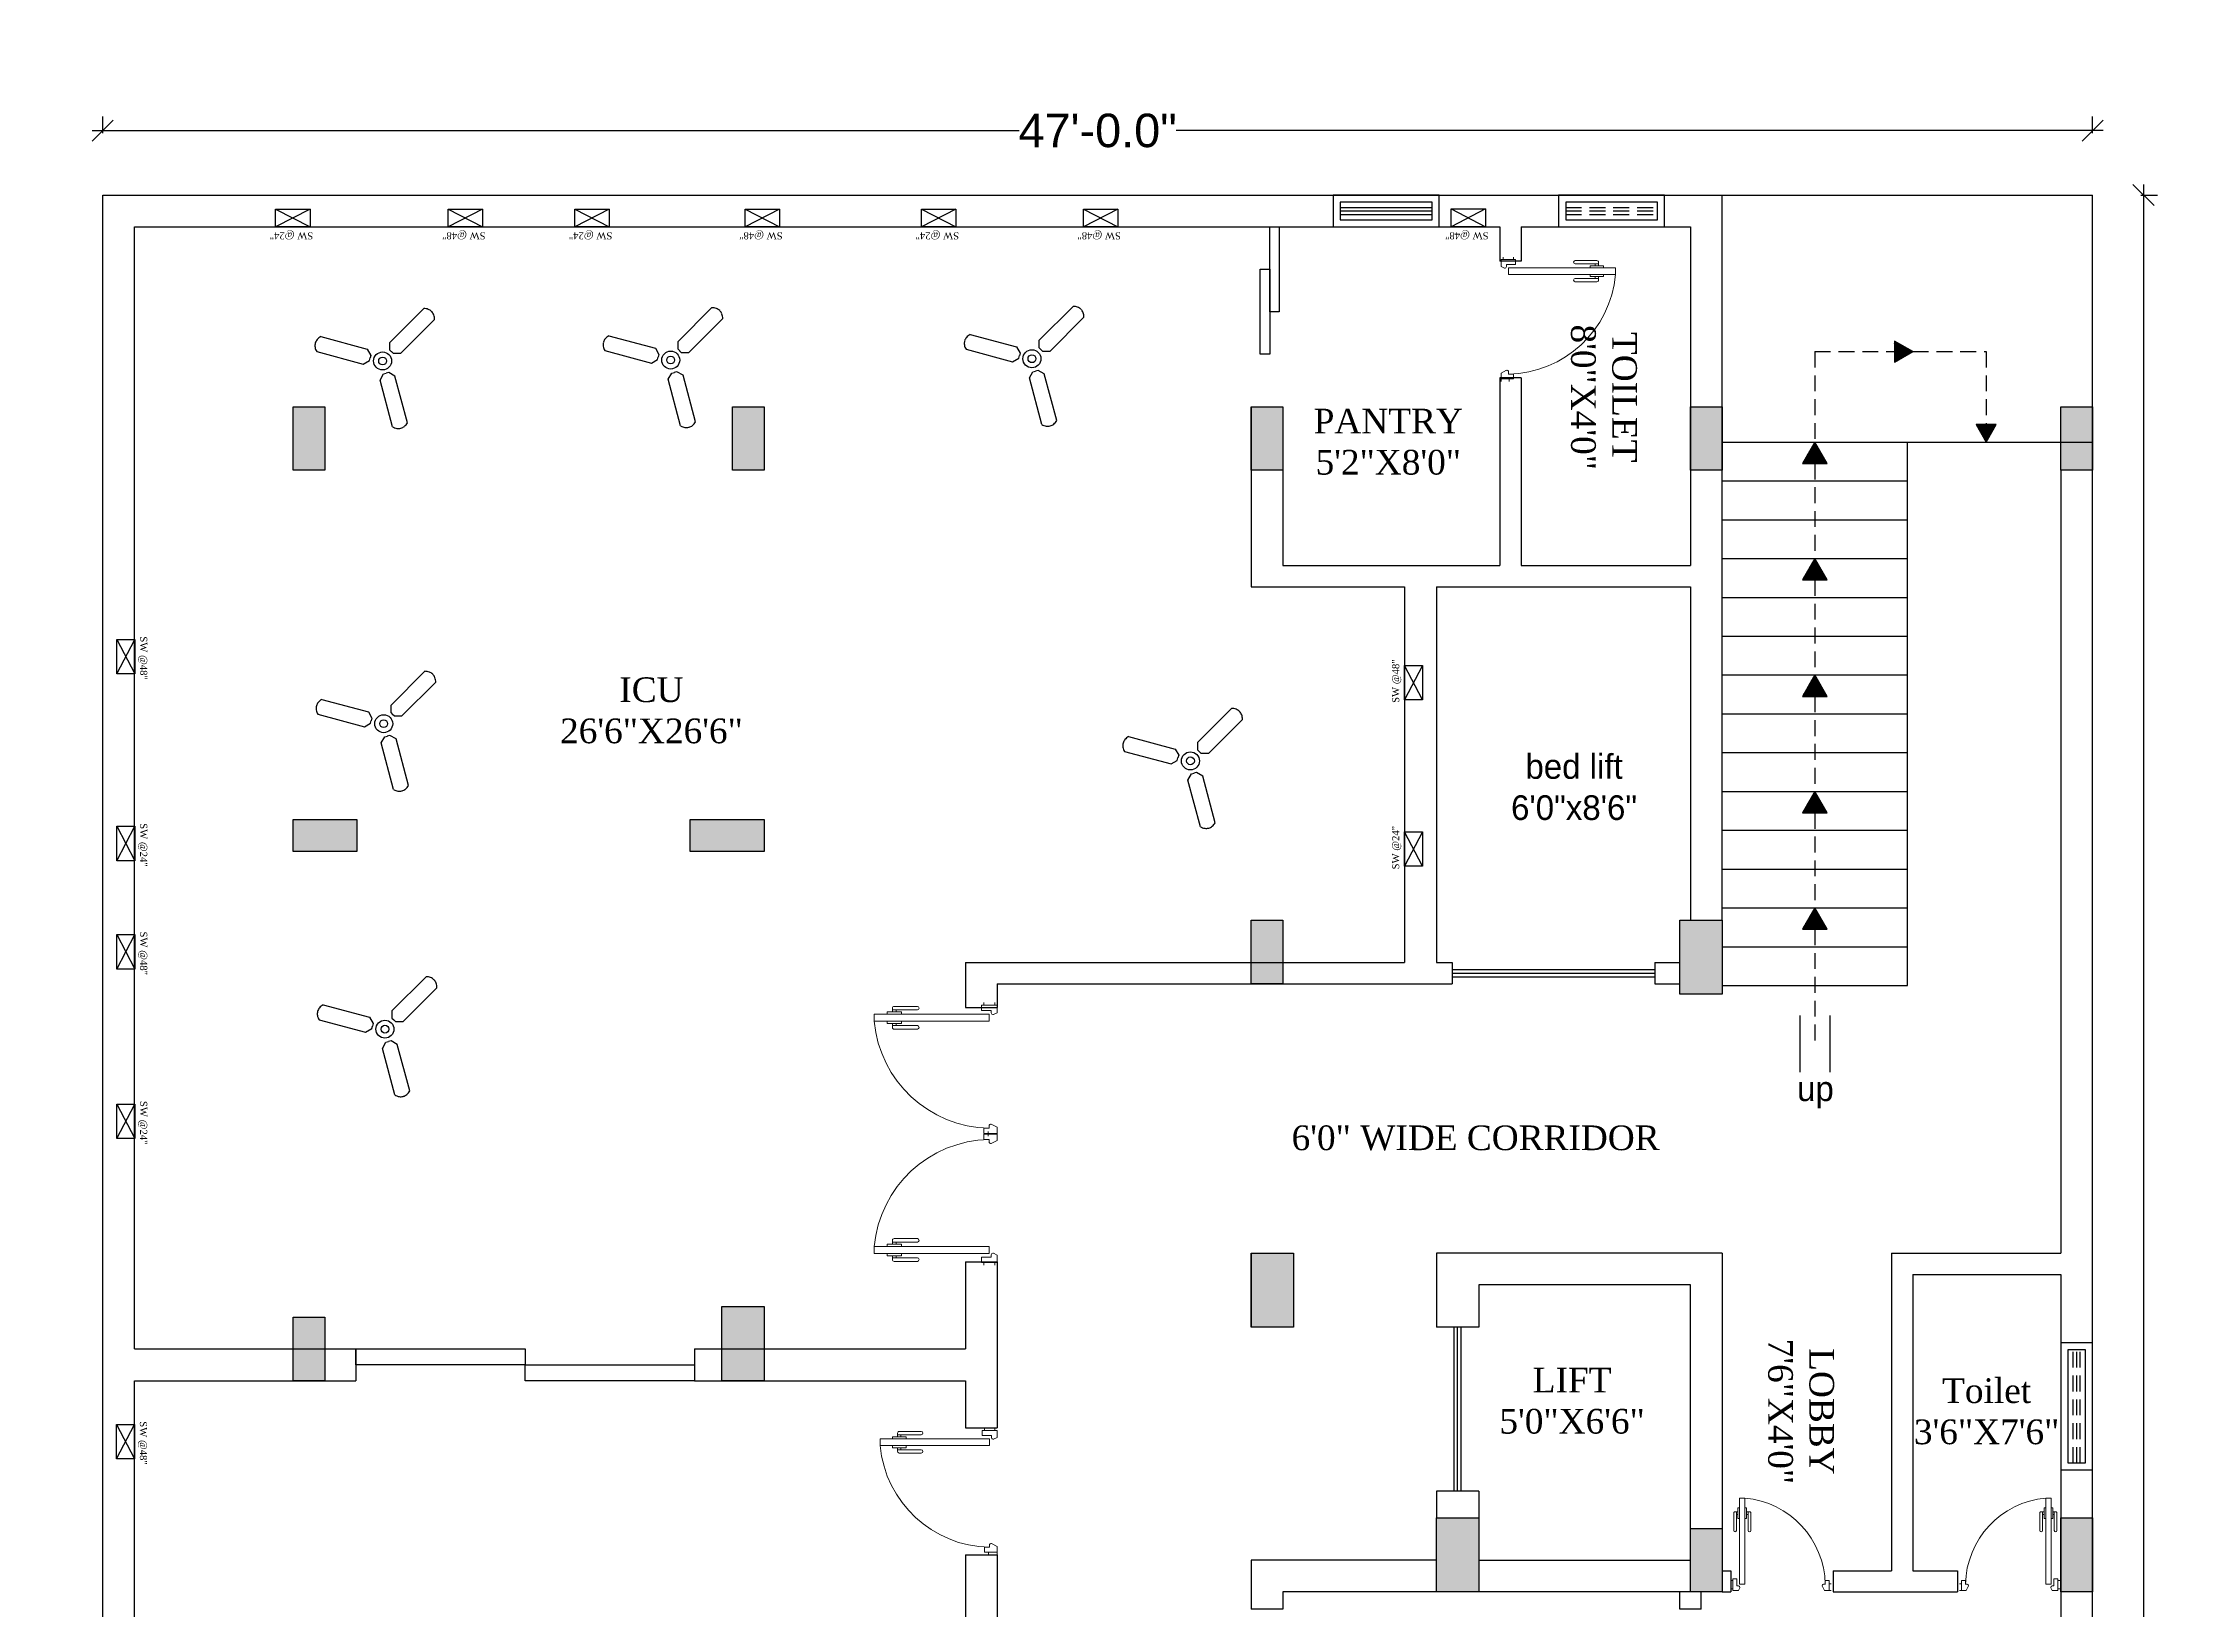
# Model space of a CAD drawing. Header units: inches. Extents: x 204954 to 440946, y -300749 to -143756.
# Drawn here: x 219746 to 220352, y -150492 to -150049 of the extents above; entities that cross this region are included whole.
import ezdxf

# ---------------------------------------------------------------- set-up
doc = ezdxf.new("R2010")
doc.units = ezdxf.units.IN
doc.header["$LTSCALE"] = 9
doc.header["$MEASUREMENT"] = 0
doc.linetypes.add('DASHED', pattern=[0.75, 0.5, -0.25])
doc.layers.get('Defpoints').update_dxf_attribs({"lineweight": 0})
doc.layers.add('beam framing', color=91, linetype='Continuous')
doc.layers.add('ELECTRICAL', color=1, linetype='Continuous')
for name, color, linetype, lineweight in [('COLUMNS', 1, 'Continuous', 30), ('elec', 1, 'Continuous', 15), ('PUERTAS', 40, 'Continuous', 15), ('PUERTAS MADERA', 37, 'Continuous', 13)]:
    doc.layers.add(name, color=color, linetype=linetype, lineweight=lineweight)
doc.layers.add('Hatch', color=7, linetype='Continuous', lineweight=15, true_color=0xa3a3a3)
doc.styles.add('outer', font='arial.ttf', dxfattribs={"height": 24})
doc.styles.add('SST1', font='arial.ttf', dxfattribs={"height": 9.5})
doc.styles.get("Standard").update_dxf_attribs({"font": 'arial.ttf'})
doc.dimstyles.new('DIMA-1', dxfattribs={"dimtxt": 9.5, "dimasz": 6, "dimexe": 4, "dimexo": 4, "dimgap": 0.25, "dimtad": 0, "dimdec": 1, "dimzin": 3, "dimdsep": 46, "dimlunit": 4, "dimtxsty": 'SST1', "dimblk1": 'OBLIQUE', "dimblk2": 'OBLIQUE', "dimsah": 1, "dimcen": 0, "dimdle": 3, "dimclrd": 3, "dimclre": 3, "dimclrt": 7, "dimadec": 0, "dimazin": 0, "dimtfac": 1, "dimtdec": 1, "dimtix": 1, "dimtmove": 2, "dimatfit": 3, "dimfxl": 4, "dimfxlon": 1, "dimtolj": 1, "dimtzin": 3, "dimarcsym": 0})

# ---------------------------------------------------------------- blocks, each defined once
blk = doc.blocks.new('A$C31806C9B')
at = {"layer": 'Hatch'}
blk.add_hatch(color=256, dxfattribs=at).paths.add_polyline_path([(0, -21), (0, 0), (-12, 0), (-12, -21)])
at = {"layer": 'COLUMNS'}
blk.add_lwpolyline([(-12, 0), (0, 0), (0, -21), (-12, -21)], close=True, dxfattribs=at)
blk = doc.blocks.new('A$C00142961')
at = {"layer": 'Hatch'}
blk.add_hatch(color=256, dxfattribs=at).paths.add_polyline_path([(9, 0), (0, 0), (0, -21), (9, -21)])
at = {"layer": 'COLUMNS'}
blk.add_lwpolyline([(0, 0), (9, 0), (9, -21), (0, -21)], close=True, dxfattribs=at)
blk = doc.blocks.new('A$C5E2070FF')
at = {"layer": 'Hatch'}
blk.add_hatch(color=256, dxfattribs=at).paths.add_polyline_path([(18, -9), (18, 0), (0, 0), (0, -9)])
at = {"layer": 'COLUMNS'}
blk.add_lwpolyline([(18, 0), (18, -9), (0, -9), (0, 0)], close=True, dxfattribs=at)
blk = doc.blocks.new('_Oblique')
at = {"color": 0, "linetype": 'ByBlock', "lineweight": -2}
blk.add_line((-0.5, -0.5), (0.5, 0.5), dxfattribs=at)
blk = doc.blocks.new('*D84')
at = {"layer": 'beam framing', "color": 3, "lineweight": -2, "transparency": 16777216}
for p, q in [((219763.38, -150074.2), (219763.38, -150069.45)), ((220327.38, -150074.2), (220327.38, -150069.45)), ((219760.38, -150073.45), (220023.09, -150073.45)), ((220330.38, -150073.45), (220067.67, -150073.45))]:
    blk.add_line(p, q, dxfattribs=at)
at = {"layer": 'Defpoints', "color": 0, "transparency": 16777216}
for p in [(220327.38, -150073.45), (219763.38, -150091.7), (220327.38, -150091.7)]:
    blk.add_point(p, dxfattribs=at)
at = {"layer": 'beam framing', "color": 3, "lineweight": -2, "transparency": 16777216, "xscale": 6, "yscale": 6, "zscale": 6, "rotation": 180}
blk.add_blockref('_Oblique', (219763.38, -150073.45), dxfattribs=at)
at = {"layer": 'beam framing', "color": 3, "lineweight": -2, "transparency": 16777216, "xscale": 6, "yscale": 6, "zscale": 6}
blk.add_blockref('_Oblique', (220327.38, -150073.45), dxfattribs=at)
at = {"layer": 'beam framing', "color": 7, "transparency": 16777216, "insert": (220045.38, -150073.45), "char_height": 9.5, "attachment_point": 5, "style": 'SST1'}
blk.add_mtext('\\A1;47\'-0.0"', dxfattribs=at)
blk = doc.blocks.new('*D85')
at = {"layer": 'beam framing', "color": 3, "lineweight": -2, "transparency": 16777216}
for p, q in [((220341.06, -150091.7), (220345.81, -150091.7)), ((220341.81, -150088.7), (220341.81, -150585.6)), ((220341.81, -151126.7), (220341.81, -150629.81)), ((220341.06, -151123.7), (220345.81, -151123.7))]:
    blk.add_line(p, q, dxfattribs=at)
at = {"layer": 'Defpoints', "color": 0, "transparency": 16777216}
for p in [(220327.38, -150091.7), (220327.38, -151123.7), (220341.81, -151123.7)]:
    blk.add_point(p, dxfattribs=at)
at = {"layer": 'beam framing', "color": 3, "lineweight": -2, "transparency": 16777216, "xscale": 6, "yscale": 6, "zscale": 6}
for p, rotation in [((220341.81, -150091.7), 90), ((220341.81, -151123.7), 270)]:
    blk.add_blockref('_Oblique', p, dxfattribs=dict(at, rotation=rotation))
at = {"layer": 'beam framing', "color": 7, "transparency": 16777216, "insert": (220341.81, -150607.7), "char_height": 9.5, "attachment_point": 5, "rotation": 90, "style": 'SST1'}
blk.add_mtext('\\A1;86\'-0.0"', dxfattribs=at)
blk = doc.blocks.new('dgfgf')
at = {"layer": 'PUERTAS', "color": 253}
for p, q in [((-4.11, 20.44), (-3.69, 20.44)), ((-0.94, 20.44), (-1.35, 20.44))]:
    blk.add_line(p, q, dxfattribs=at)
for points in [[(-3.24, 22.24), (-3.69, 22.24), (-3.69, 19.36), (-3.24, 19.36)], [(-1.8, 22.24), (-1.35, 22.24), (-1.35, 19.36), (-1.8, 19.36)]]:
    blk.add_lwpolyline(points, dxfattribs=at)
for points in [[(-4.11, 21.16), (-4.11, 16.12, -1), (-4.83, 16.12), (-4.83, 20.8, -0.414214), (-4.47, 21.16), (-3.69, 21.16)], [(-0.94, 21.16), (-0.94, 16.12, 1), (-0.22, 16.12), (-0.22, 20.8, 0.414214), (-0.58, 21.16), (-1.35, 21.16)]]:
    blk.add_lwpolyline(points, format="xyb", dxfattribs=at)
at = {"layer": 'PUERTAS MADERA'}
for p, q in [((-3.24, 24.85), (-1.8, 24.85)), ((-3.24, 1.63), (-3.24, 24.85)), ((-1.8, 24.85), (-1.8, 1.63)), ((-25.92, 1.8), (-26.46, 1.8)), ((-25.92, 2.7), (-24.84, 2.7)), ((-25.92, 0), (-25.92, 2.7)), ((-24.84, 2.7), (-24.84, 1.63)), ((-24.84, 1.63), (-24.39, 1.63)), ((-24.66, 0), (-24.04, 1.18)), ((-1.8, 1.63), (-3.24, 1.63)), ((-1.5, 0), (-1.88, 0.73)), ((-1.08, 1.18), (-1.53, 1.18)), ((-1.5, 0), (0, 0)), ((-1.08, 3.15), (-1.08, 1.18)), ((0, 3.15), (-1.08, 3.15)), ((0, 0), (0, 3.15)), ((0, 2.7), (0.54, 2.7)), ((0, 0.45), (0.54, 0.45)), ((-25.92, 0), (-26.46, 0)), ((-24.66, 0), (-25.92, 0))]:
    blk.add_line(p, q, dxfattribs=at)
at = {"layer": 'PUERTAS MADERA', "color": 251}
blk.add_arc((-1.08, 1.18), 23.77, 95.224, 178.9225, dxfattribs=at)
at = {"layer": 'PUERTAS MADERA'}
for centre, start, end in [((-24.39, 1.27), 345.0691, 90.0005), ((-1.53, 0.82), 90.0055, 194.9369)]:
    blk.add_arc(centre, 0.36, start, end, dxfattribs=at)
blk = doc.blocks.new('Fan3')
at = {"layer": 'ELECTRICAL'}
for p, q in [((13.37, 17.04), (2.28, 5.95)), ((-20.14, 7.91), (-5, 3.85)), ((16.92, 13.49), (5.83, 2.4)), ((-21.44, 3.06), (-6.3, -1)), ((-6.3, -1), (-4.27, 0.17)), ((-5, 3.85), (-3.83, 1.83)), ((-4.27, 0.17), (-4.05, 1.02)), ((-3.83, 1.83), (-4.06, 0.97)), ((2.28, 5.95), (2.28, 3.62)), ((2.28, 3.62), (2.91, 2.99)), ((3.5, 2.4), (2.87, 3.03)), ((5.83, 2.4), (3.5, 2.4)), ((-0.84, -6.25), (0.33, -4.23)), ((3.22, -21.4), (-0.84, -6.25)), ((0.33, -4.23), (1.19, -4)), ((1.99, -3.79), (1.14, -4.01)), ((4.01, -4.95), (1.99, -3.79)), ((8.07, -20.1), (4.01, -4.95))]:
    blk.add_line(p, q, dxfattribs=at)
for radius in [2.92, 1.27]:
    blk.add_circle((0, 0), radius, dxfattribs=at)
for centre, radius, start, end in [((13.5, 13.34), 3.7, 68.49784, 91.9827), ((13.7, 13.85), 3.16, 45, 68.49782), ((13.73, 13.82), 3.16, 21.50217, 45.00001), ((13.22, 13.62), 3.7, 358.01731, 21.50217), ((-18.4, 4.64), 3.7, 118.01731, 141.50217), ((-18.84, 4.94), 3.16, 164.99999, 188.49782), ((-18.3, 5.02), 3.7, 188.49783, 211.98269), ((-18.83, 4.98), 3.16, 141.50217, 165.00001), ((4.8, -18.36), 3.7, 308.49783, 331.98269), ((5.19, -18.26), 3.7, 238.01731, 261.50217), ((5.1, -18.8), 3.16, 261.50217, 285.00001), ((5.14, -18.79), 3.16, 284.99999, 308.49782)]:
    blk.add_arc(centre, radius, start, end, dxfattribs=at)

msp = doc.modelspace()

# ---------------------------------------------------------------- hatches: boundary and pattern name
at = {"layer": 'beam framing'}
h = msp.add_hatch(dxfattribs=at)
h.set_pattern_fill('ANSI31', color=1)
h.set_pattern_definition([(45, (13404.25105, -6296.57286), (-0.08838834765, 0.08838834765), [])])
h.paths.add_polyline_path([(220248.63063, -150293.70475), (220245.13325, -150299.76239), (220252.12801, -150299.76239)])
h.paths.add_polyline_path([(220248.63063, -150260.70475), (220245.13325, -150266.76239), (220252.12801, -150266.76239)])
h.paths.add_polyline_path([(220248.63063, -150227.70475), (220245.13325, -150233.76239), (220252.12801, -150233.76239)])
h.paths.add_polyline_path([(220245.13325, -150200.76239), (220252.12801, -150200.76239), (220248.63063, -150194.70475)])
h.paths.add_polyline_path([(220252.12801, -150167.76239), (220248.63063, -150161.70475), (220245.13325, -150167.76239)])
h.paths.add_polyline_path([(220271.18932, -150139.06185), (220276.37319, -150136.06894), (220271.18932, -150133.07603)])
h.paths.add_polyline_path([(220294.33375, -150156.73345), (220297.20392, -150161.70475), (220300.0741, -150156.73345)])

# ---------------------------------------------------------------- linework, layer by layer
at = {"color": 7}
for p, q in [((219822.15911, -150095.65165), (219812.39373, -150100.72218)), ((219812.39373, -150095.65165), (219822.15911, -150100.72218)), ((219871.01414, -150095.65165), (219861.24876, -150100.72218)), ((219861.24876, -150095.65165), (219871.01414, -150100.72218)), ((219906.94168, -150095.65165), (219897.1763, -150100.72218)), ((219897.1763, -150095.65165), (219906.94168, -150100.72218)), ((219955.20975, -150095.65165), (219945.44437, -150100.72218)), ((219945.44437, -150095.65165), (219955.20975, -150100.72218)), ((220005.21155, -150095.65165), (219995.44617, -150100.72218)), ((219995.44617, -150095.65165), (220005.21155, -150100.72218)), ((220051.08467, -150095.65165), (220041.31928, -150100.72218)), ((220041.31928, -150095.65165), (220051.08467, -150100.72218)), ((220155.29122, -150095.63421), (220145.52584, -150100.70475)), ((220145.52584, -150095.63421), (220155.29122, -150100.70475)), ((219767.38323, -150217.63358), (219772.45376, -150227.39896)), ((219767.38323, -150227.39896), (219772.45376, -150217.63358)), ((220137.45116, -150234.73897), (220132.38063, -150224.97359)), ((220137.45116, -150224.97359), (220132.38063, -150234.73897)), ((219767.38323, -150270.58247), (219772.45376, -150280.34786)), ((219767.38323, -150280.34786), (219772.45376, -150270.58247)), ((220137.45116, -150281.93451), (220132.38063, -150272.16913)), ((220137.45116, -150272.16913), (220132.38063, -150281.93451)), ((219767.38323, -150301.27921), (219772.45376, -150311.0446)), ((219767.38323, -150311.0446), (219772.45376, -150301.27921)), ((219767.38323, -150349.30136), (219772.45376, -150359.06675)), ((219767.38323, -150359.06675), (219772.45376, -150349.30136)), ((219767.31008, -150440.07191), (219772.38062, -150449.8373)), ((219767.31008, -150449.8373), (219772.38062, -150440.07191))]:
    msp.add_line(p, q, dxfattribs=at)
for points in [[(219822.15911, -150100.72218), (219812.39373, -150100.72218), (219812.39373, -150095.65165), (219822.15911, -150095.65165)], [(219871.01414, -150100.72218), (219861.24876, -150100.72218), (219861.24876, -150095.65165), (219871.01414, -150095.65165)], [(219906.94168, -150100.72218), (219897.1763, -150100.72218), (219897.1763, -150095.65165), (219906.94168, -150095.65165)], [(219955.20975, -150100.72218), (219945.44437, -150100.72218), (219945.44437, -150095.65165), (219955.20975, -150095.65165)], [(220005.21155, -150100.72218), (219995.44617, -150100.72218), (219995.44617, -150095.65165), (220005.21155, -150095.65165)], [(220051.08467, -150100.72218), (220041.31928, -150100.72218), (220041.31928, -150095.65165), (220051.08467, -150095.65165)], [(220155.29122, -150100.70475), (220145.52584, -150100.70475), (220145.52584, -150095.63421), (220155.29122, -150095.63421)], [(219772.45376, -150217.63358), (219772.45376, -150227.39896), (219767.38323, -150227.39896), (219767.38323, -150217.63358)], [(220132.38063, -150234.73897), (220132.38063, -150224.97359), (220137.45116, -150224.97359), (220137.45116, -150234.73897)], [(219772.45376, -150270.58247), (219772.45376, -150280.34786), (219767.38323, -150280.34786), (219767.38323, -150270.58247)], [(220132.38063, -150281.93451), (220132.38063, -150272.16913), (220137.45116, -150272.16913), (220137.45116, -150281.93451)], [(219772.45376, -150301.27921), (219772.45376, -150311.0446), (219767.38323, -150311.0446), (219767.38323, -150301.27921)], [(219772.45376, -150349.30136), (219772.45376, -150359.06675), (219767.38323, -150359.06675), (219767.38323, -150349.30136)], [(219772.38062, -150440.07191), (219772.38062, -150449.8373), (219767.31008, -150449.8373), (219767.31008, -150440.07191)]]:
    msp.add_lwpolyline(points, close=True, dxfattribs=at)
at = {"layer": 'beam framing', "color": 1}
for p, q in [((219763.38062, -150091.70475), (220327.38059, -150091.70475)), ((219763.38062, -150268.70473), (219763.38062, -150091.70475)), ((220222.38066, -150297.20482), (220222.38063, -150091.70475)), ((220327.38059, -151123.70474), (220327.38059, -150091.70475)), ((219772.38062, -150100.70475), (220159.38063, -150100.70475)), ((219772.38062, -150418.70475), (219772.38062, -150100.70475)), ((220159.38063, -150100.70475), (220159.38063, -150110.4801)), ((220165.38063, -150100.70475), (220213.38063, -150100.70475)), ((220165.38063, -150100.70475), (220165.38063, -150110.4801)), ((220213.38063, -150100.70475), (220213.38063, -150196.70473)), ((220165.38063, -150110.4801), (220159.38063, -150110.4801)), ((220159.38063, -150143.4801), (220159.38063, -150196.70473)), ((220165.38063, -150143.4801), (220159.38063, -150143.4801)), ((220165.38063, -150143.4801), (220165.38063, -150196.70473)), ((220088.88063, -150151.70473), (220088.88063, -150202.70473)), ((220097.8806, -150151.70473), (220097.8806, -150196.70473)), ((220274.88061, -150315.70475), (220274.88061, -150161.70475)), ((220318.38059, -150169.70473), (220318.38059, -150391.56835)), ((220097.8806, -150196.70473), (220159.38063, -150196.70473)), ((220165.38063, -150196.70473), (220213.38063, -150196.70473)), ((220088.88063, -150202.70473), (220132.38063, -150202.70473)), ((220132.38063, -150202.70473), (220132.38063, -150309.20473)), ((220141.38063, -150202.70473), (220141.38063, -150309.20473)), ((220141.38063, -150202.70473), (220141.38063, -150297.20481)), ((220141.38063, -150202.70473), (220213.38063, -150202.70473)), ((220213.38063, -150202.70473), (220213.38063, -150297.20481)), ((219763.38062, -151123.70474), (219763.38062, -150268.70473)), ((220007.88059, -150309.20473), (220007.88059, -150321.97717)), ((220007.88059, -150309.20473), (220132.38063, -150309.20473)), ((220141.38063, -150309.20473), (220145.86937, -150309.20473)), ((220145.86937, -150309.20473), (220145.86937, -150315.20473)), ((220203.32326, -150309.20473), (220210.38067, -150309.20473)), ((220203.32326, -150309.20473), (220203.32326, -150315.20473)), ((220016.88059, -150315.20473), (220016.88059, -150321.97717)), ((220016.88059, -150315.20473), (220145.86937, -150315.20473)), ((220203.32326, -150315.20473), (220210.38067, -150315.20473)), ((220007.88059, -150321.97717), (220016.88059, -150321.97717)), ((220007.8806, -150393.97717), (220007.8806, -150418.70483)), ((220007.8806, -150393.97717), (220016.8806, -150393.97717)), ((220016.8806, -150393.97717), (220016.88061, -150441.06156)), ((220088.88063, -150391.5683), (220088.88063, -150412.5683)), ((220141.38062, -150391.56832), (220141.38061, -150412.56829)), ((220222.38063, -150391.56833), (220141.38062, -150391.56832)), ((220222.38063, -150391.56833), (220222.38063, -150487.56832)), ((220270.38059, -150391.56834), (220270.38059, -150481.56833)), ((220270.38059, -150391.56834), (220318.38059, -150391.56835)), ((220153.38062, -150400.56832), (220153.38061, -150412.5683)), ((220213.38062, -150400.56833), (220153.38062, -150400.56832)), ((220213.38059, -150469.56833), (220213.38062, -150400.56833)), ((220276.38059, -150397.56835), (220276.38059, -150481.56834)), ((220276.38059, -150397.56835), (220318.38059, -150397.56835)), ((220318.38059, -150397.56835), (220318.38059, -150540.56936)), ((220153.38061, -150412.5683), (220141.38061, -150412.56829)), ((219772.38062, -150418.70475), (219835.13721, -150418.70477)), ((219835.13721, -150418.70477), (219835.1372, -150427.70477)), ((219931.13721, -150418.7048), (219931.1372, -150427.7048)), ((219931.13721, -150418.7048), (220007.8806, -150418.70483)), ((219772.38062, -150427.70475), (219835.1372, -150427.70477)), ((219772.38062, -150616.56828), (219772.38062, -150427.70475)), ((219931.1372, -150427.7048), (220007.8806, -150427.70482)), ((220007.8806, -150427.70482), (220007.88061, -150441.06156)), ((220007.88061, -150441.06156), (220016.88061, -150441.06156)), ((220141.38061, -150458.97288), (220141.3806, -150466.56831)), ((220153.38059, -150458.97289), (220141.38061, -150458.97288)), ((220153.38059, -150458.97289), (220153.38059, -150466.56831)), ((220007.88061, -150477.06156), (220007.88063, -150616.56828)), ((220007.88061, -150477.06156), (220016.88061, -150477.06156)), ((220016.88061, -150477.06156), (220016.88063, -150616.56828)), ((220088.88063, -150478.56833), (220088.88063, -150492.46353)), ((220141.3806, -150478.56833), (220088.88063, -150478.56833)), ((220088.88063, -150478.56833), (220088.88063, -150492.46353)), ((220153.38059, -150478.56834), (220213.38059, -150478.56834)), ((220222.38063, -150481.56832), (220224.8502, -150481.56832)), ((220224.8502, -150481.56832), (220224.8502, -150487.56832)), ((220253.8502, -150481.56832), (220253.8502, -150487.56832)), ((220253.8502, -150481.56833), (220270.38059, -150481.56833)), ((220276.38059, -150481.56834), (220289.10924, -150481.56834)), ((220289.10924, -150481.56834), (220289.10924, -150487.56832)), ((220097.88063, -150487.5683), (220097.88063, -150492.46353)), ((220222.38063, -150487.56832), (220097.88063, -150487.5683)), ((220097.88063, -150487.5683), (220097.88063, -150492.46353)), ((220210.38063, -150492.46353), (220210.38063, -150487.56834)), ((220216.38063, -150492.46353), (220216.38063, -150487.56834)), ((220222.38063, -150487.56832), (220224.8502, -150487.56832)), ((220253.8502, -150487.56832), (220289.10924, -150487.56832)), ((220318.38059, -150487.56832), (220318.38063, -150487.56832)), ((220097.88063, -150492.46353), (220088.88063, -150492.46353)), ((220216.38063, -150492.46353), (220210.38063, -150492.46353))]:
    msp.add_line(p, q, dxfattribs=at)
at = {"layer": 'beam framing', "color": 4}
for p, q in [((220114.15322, -150095.20475), (220140.15322, -150095.20475)), ((220114.15322, -150096.20475), (220140.15322, -150096.20475)), ((220114.15322, -150097.20475), (220140.15322, -150097.20475)), ((220145.86937, -150311.20473), (220203.32326, -150311.20473)), ((220145.86937, -150312.20473), (220203.32326, -150312.20473)), ((220145.86937, -150313.20473), (220203.32326, -150313.20473)), ((220146.3806, -150458.97288), (220146.38061, -150412.5683)), ((220147.3806, -150458.97288), (220147.38061, -150412.5683)), ((220148.3806, -150458.97288), (220148.38061, -150412.5683))]:
    msp.add_line(p, q, dxfattribs=at)
at = {"layer": 'beam framing', "color": 6, "linetype": 'DASHED'}
for p, q in [((220178.02953, -150095.20475), (220204.02953, -150095.20475)), ((220178.02953, -150096.20475), (220204.02953, -150096.20475)), ((220178.02953, -150097.20475), (220204.02953, -150097.20475)), ((220321.88059, -150451.00247), (220321.88059, -150419.00247)), ((220322.88059, -150451.00247), (220322.88059, -150419.00247)), ((220323.88059, -150451.00247), (220323.88059, -150419.00247))]:
    msp.add_line(p, q, dxfattribs=at)
at = {"layer": 'beam framing', "color": 2, "linetype": 'DASHED'}
for p, q in [((220248.63063, -150136.06894), (220248.63063, -150161.70475)), ((220248.63063, -150136.06894), (220271.18932, -150136.06894)), ((220276.37319, -150136.06894), (220297.20392, -150136.06894)), ((220297.20392, -150136.06894), (220297.20392, -150156.73345)), ((220248.63063, -150167.76239), (220248.63063, -150194.70475)), ((220248.63063, -150200.76239), (220248.63063, -150227.70475)), ((220248.63063, -150233.76239), (220248.63063, -150260.70475)), ((220248.63063, -150266.76239), (220248.63063, -150293.70475)), ((220248.63063, -150299.76239), (220248.63063, -150333.05594))]:
    msp.add_line(p, q, dxfattribs=at)
at = {"layer": 'beam framing', "color": 8, "linetype": 'DASHED', "lineweight": 25, "ltscale": 18}
msp.add_line((220222.38056, -150151.70471), (220222.38063, -150151.70485), dxfattribs=at)
at = {"layer": 'beam framing', "ltscale": 18}
for p, q in [((220222.38064, -150161.70475), (220327.38059, -150161.70475)), ((220222.38064, -150172.70475), (220274.88061, -150172.70475)), ((220222.38064, -150183.70475), (220274.88061, -150183.70475)), ((220222.38064, -150194.70475), (220274.88061, -150194.70475)), ((220222.38064, -150205.70475), (220274.88061, -150205.70475)), ((220222.38064, -150216.70475), (220274.88061, -150216.70475)), ((220222.38064, -150227.70475), (220274.88061, -150227.70475)), ((220222.38064, -150238.70475), (220274.88061, -150238.70475)), ((220222.38064, -150249.70475), (220274.88061, -150249.70475)), ((220222.38064, -150260.70475), (220274.88061, -150260.70475)), ((220222.38064, -150271.70475), (220274.88061, -150271.70475)), ((220222.38064, -150282.70475), (220274.88061, -150282.70475)), ((220222.38064, -150293.70475), (220274.88061, -150293.70475)), ((220222.38064, -150304.70475), (220274.88061, -150304.70475)), ((220222.38064, -150315.70475), (220274.88061, -150315.70475))]:
    msp.add_line(p, q, dxfattribs=at)
at = {"layer": 'beam framing', "color": 6}
for p, q in [((220244.40047, -150324.23969), (220244.40047, -150340.2632)), ((220252.86079, -150324.23969), (220252.86079, -150340.2632))]:
    msp.add_line(p, q, dxfattribs=at)
at = {"layer": 'beam framing', "color": 5}
for points in [[(220112.15322, -150100.70475), (220142.15322, -150100.70475), (220142.15322, -150091.70475), (220112.15322, -150091.70475)], [(220114.15322, -150098.70475), (220140.15322, -150098.70475), (220140.15322, -150093.70475), (220114.15322, -150093.70475)], [(220176.02953, -150100.70475), (220206.02953, -150100.70475), (220206.02953, -150091.70475), (220176.02953, -150091.70475)], [(220178.02953, -150098.70475), (220204.02953, -150098.70475), (220204.02953, -150093.70475), (220178.02953, -150093.70475)], [(220318.38059, -150453.00247), (220327.38059, -150453.00247), (220327.38059, -150417.00247), (220318.38059, -150417.00247)], [(220320.38059, -150451.00247), (220325.38059, -150451.00247), (220325.38059, -150419.00247), (220320.38059, -150419.00247)]]:
    msp.add_lwpolyline(points, close=True, dxfattribs=at)
at = {"layer": 'beam framing', "color": 4}
for points in [[(220094.15233, -150100.70475), (220096.84585, -150100.70475), (220096.84585, -150124.77235), (220094.15233, -150124.77235)], [(220091.45881, -150112.73855), (220094.15233, -150112.73855), (220094.15233, -150136.80616), (220091.45881, -150136.80616)], [(219835.13721, -150418.70477), (219883.1372, -150418.70477), (219883.1372, -150423.20478), (219835.13721, -150423.20478)], [(219883.1372, -150423.20476), (219931.1372, -150423.20476), (219931.1372, -150427.7048), (219883.1372, -150427.7048)]]:
    msp.add_lwpolyline(points, close=True, dxfattribs=at)
at = {"layer": 'beam framing', "color": 1}
for points in [[(220276.37319, -150136.06894), (220271.18932, -150133.07603), (220271.18932, -150139.06185)], [(220297.20392, -150161.70475), (220300.0741, -150156.73345), (220294.33375, -150156.73345)], [(220248.63063, -150161.70475), (220245.13325, -150167.76239), (220252.12801, -150167.76239)], [(220248.63063, -150194.70475), (220245.13325, -150200.76239), (220252.12801, -150200.76239)], [(220248.63063, -150227.70475), (220245.13325, -150233.76239), (220252.12801, -150233.76239)], [(220248.63063, -150260.70475), (220245.13325, -150266.76239), (220252.12801, -150266.76239)], [(220248.63063, -150293.70475), (220245.13325, -150299.76239), (220252.12801, -150299.76239)]]:
    msp.add_lwpolyline(points, close=True, dxfattribs=at)
msp.add_circle((221267.41484, -148374.87), 4304.54104, dxfattribs=at)

# ---------------------------------------------------------------- block references
for p, xscale, yscale, zscale, rotation in [((220159.69832, -150109.96951), -1.306164182633685, 1.306164182633685, 1.306164182633685, 270), ((220016.88251, -150321.31145), 1.402109245296, 1.402109245296, 1.402109245296, 90.00000000000001), ((220016.88251, -150394.19224), -1.402109245296, 1.402109245296, 1.402109245296, 90), ((220016.8752, -150441.78658), 1.333147474280458, 1.333147474280458, 1.333147474280458, 90)]:
    msp.add_blockref('dgfgf', p, dxfattribs=dict(xscale=xscale, yscale=yscale, zscale=zscale, rotation=rotation))
at = {"yscale": 1.053335341182317, "zscale": 1.053335341182317}
for p, xscale in [((220225.419, -150487.12653), -1.053335341182317), ((220317.50455, -150487.12653), 1.053335341182317)]:
    msp.add_blockref('dgfgf', p, dxfattribs=dict(at, xscale=xscale))
at = {"layer": 'beam framing'}
for name, p, rotation in [('A$C5E2070FF', (219826.38063, -150151.70473), 270), ('A$C5E2070FF', (219950.88063, -150151.70473), 270), ('A$C5E2070FF', (220097.88063, -150151.70473), 270), ('A$C5E2070FF', (220222.38063, -150151.70473), 270), ('A$C5E2070FF', (220327.3806, -150151.70473), 270), ('A$C00142961', (219950.88063, -150268.70473), 270), ('A$C5E2070FF', (220097.8806, -150297.20473), 270), ('A$C5E2070FF', (219826.38063, -150409.70473), 270), ('A$C5E2070FF', (220222.38063, -150469.56832), 270), ('A$C00142961', (220327.38063, -150487.56832), 180)]:
    msp.add_blockref(name, p, dxfattribs=dict(at, rotation=rotation))
for name, p in [('A$C5E2070FF', (219817.38063, -150268.70473)), ('A$C31806C9B', (220222.38067, -150297.20481)), ('A$C31806C9B', (220100.88063, -150391.5683)), ('A$C31806C9B', (219950.88058, -150406.70483)), ('A$C31806C9B', (220153.3806, -150466.5683))]:
    msp.add_blockref(name, p, dxfattribs=at)
at = {"layer": 'elec', "xscale": 0.8713616964872823, "yscale": 0.8713616964872823, "zscale": 0.8713616964872823}
for p in [(219842.70628, -150138.71554), (219924.37111, -150138.45797), (220026.74704, -150138.08533), (219843.02636, -150241.51404), (220071.67442, -150252.05259), (219843.3713, -150328.0812)]:
    msp.add_blockref('Fan3', p, dxfattribs=at)

# ---------------------------------------------------------------- texts
at = {"color": 7, "char_height": 2, "width": 18.1506991, "attachment_point": 3}
for s, insert, rotation in [('{\\fBookman Old Style|b0|i0|c0|p18;SW @24" }', (219810.71276, -150104.26338), 180), ('{\\fBookman Old Style|b0|i0|c0|p18;SW @48" }', (219859.5678, -150104.26338), 180), ('{\\fBookman Old Style|b0|i0|c0|p18;SW @24" }', (219895.49533, -150104.26338), 180), ('{\\fBookman Old Style|b0|i0|c0|p18;SW @48" }', (219943.76341, -150104.26338), 180), ('{\\fBookman Old Style|b0|i0|c0|p18;SW @24" }', (219993.76521, -150104.26338), 180), ('{\\fBookman Old Style|b0|i0|c0|p18;SW @48" }', (220039.63832, -150104.26338), 180), ('{\\fBookman Old Style|b0|i0|c0|p18;SW @48" }', (220143.84487, -150104.24595), 180), ('{\\fBookman Old Style|b0|i0|c0|p18;SW @48" }', (219775.99496, -150229.07992), 270), ('{\\fBookman Old Style|b0|i0|c0|p18;SW @48" }', (220128.83943, -150223.29263), 90), ('{\\fBookman Old Style|b0|i0|c0|p18;SW @24" }', (219775.99496, -150282.02882), 270), ('{\\fBookman Old Style|b0|i0|c0|p18;SW @24" }', (220128.83943, -150270.48817), 90), ('{\\fBookman Old Style|b0|i0|c0|p18;SW @48" }', (219775.99496, -150312.72556), 270), ('{\\fBookman Old Style|b0|i0|c0|p18;SW @24" }', (219775.99496, -150360.74771), 270), ('{\\fBookman Old Style|b0|i0|c0|p18;SW @48" }', (219775.92182, -150451.51826), 270)]:
    msp.add_mtext(s, dxfattribs=dict(at, insert=insert, rotation=rotation))
at = {"color": 7, "lineweight": 30, "ltscale": 16, "char_height": 7, "attachment_point": 5, "rotation": 270, "style": 'outer'}
for s, insert in [('\\A1;{\\fTimes New Roman|b0|i0|c0|p18;\\C256;TOILET\\P8\'0"X4\'0"}', (220188.84216, -150148.99369)), ('\\A1;{\\fTimes New Roman|b0|i0|c0|p18;\\C256;LOBBY\\P7\'6"X4\'0"}', (220244.71456, -150436.41147))]:
    msp.add_mtext(s, dxfattribs=dict(at, insert=insert))
at = {"color": 7, "lineweight": 30, "ltscale": 16, "char_height": 7, "attachment_point": 5, "style": 'outer'}
for s, insert in [('\\A1;{\\fTimes New Roman|b0|i0|c0|p18;\\C256;PANTRY\\P5\'2"X8\'0"}', (220127.74812, -150161.63401)), ('\\A1;{\\fTimes New Roman|b0|i0|c0|p18;\\C256;ICU\\P26\'6"X26\'6"  }', (219918.91117, -150237.76594)), ('\\A1;{\\fBankGothic Lt BT|b0|i0|c0|p34;\\C256;bed lift\\P6\'0"x8\'6"}', (220180.40483, -150259.51418)), ('\\A1;{\\fBankGothic Lt BT|b0|i0|c0|p34;\\C256;up}', (220248.80854, -150346.0073)), ('\\A1;{\\fTimes New Roman|b0|i0|c0|p18;\\C256;6\'0" WIDE CORRIDOR}', (220152.50139, -150358.94703)), ('\\A1;{\\fTimes New Roman|b0|i0|c0|p18;\\C256;LIFT\\P5\'0"X6\'6"}', (220179.84925, -150433.41082)), ('\\A1;{\\fTimes New Roman|b0|i0|c0|p18;\\C256;Toilet \\P3\'6"X7\'6" }', (220297.33546, -150436.41147))]:
    msp.add_mtext(s, dxfattribs=dict(at, insert=insert))

# ---------------------------------------------------------------- dimensions: what is measured, and where the dimension line sits
at = {"layer": 'beam framing', "color": 1}
dim = msp.add_linear_dim(base=(220327.38059, -150073.44638), p1=(219763.38062, -150091.70475), p2=(220327.38059, -150091.70475), dimstyle='DIMA-1', override={"dimlunit": 3, "dimfxl": 0.75, "dimarcsym": 1}, dxfattribs=at)
dim.commit()
dim.dimension.update_dxf_attribs({"geometry": '*D84', "text_midpoint": (220045.3806, -150073.44638)})
dim = msp.add_linear_dim(base=(220341.8054, -151123.70474), p1=(220327.38059, -150091.70475), p2=(220327.38059, -151123.70474), angle=90, dimstyle='DIMA-1', override={"dimlunit": 3, "dimfxl": 0.75, "dimarcsym": 1}, dxfattribs=at)
dim.commit()
dim.dimension.update_dxf_attribs({"geometry": '*D85', "text_midpoint": (220341.8054, -150607.70474)})

doc.saveas('drawing.dxf')
